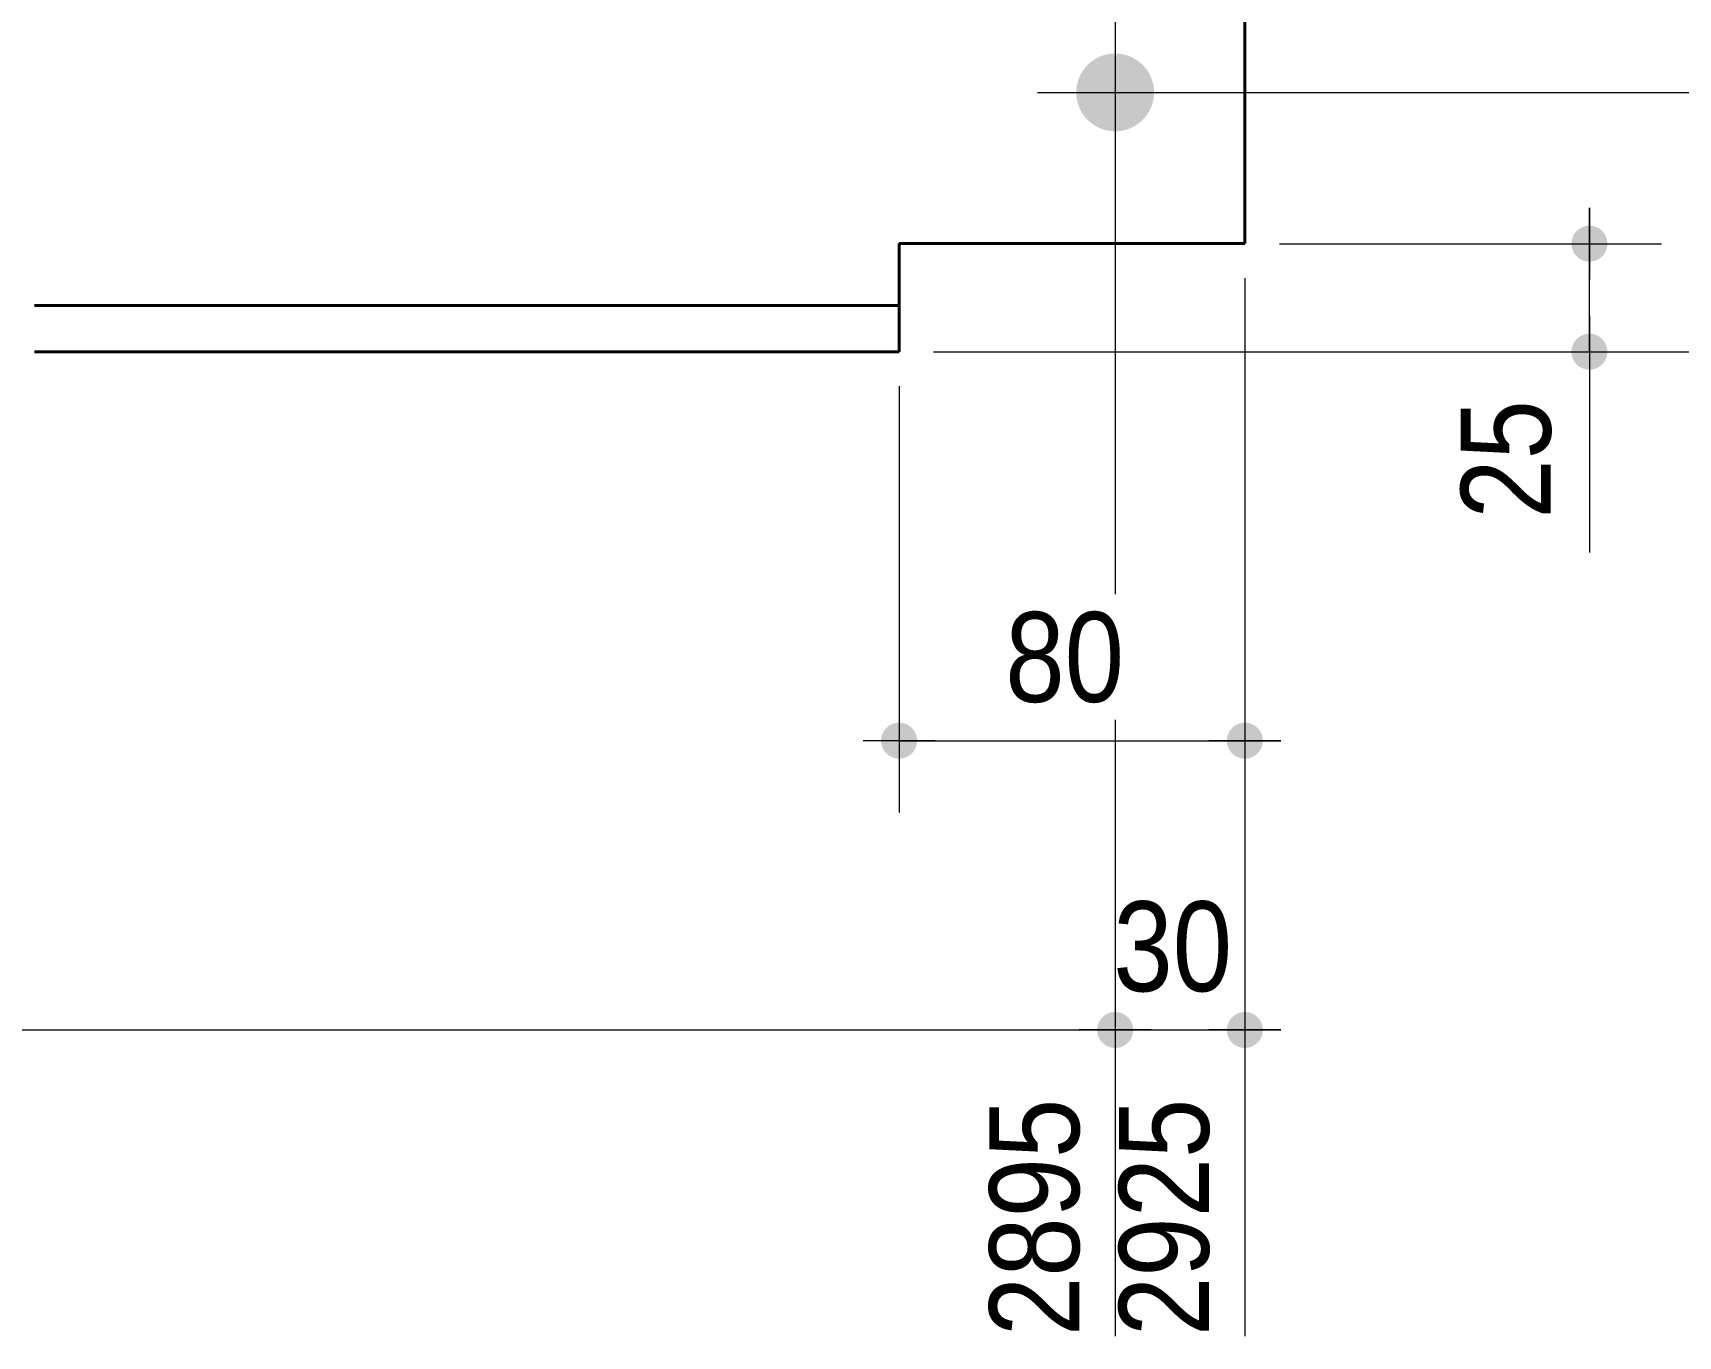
# Model space of a CAD drawing. Header units: millimetres. Extents: x 2 to 287, y 5 to 195.
# Drawn here: x 209.9 to 257.48, y 77.97 to 115.66 of the extents above; entities that cross this region are included whole.
import ezdxf

# ---------------------------------------------------------------- set-up
doc = ezdxf.new("R2010")
doc.units = ezdxf.units.MM
for name, color, linetype, lineweight in [('Boulon', 7, 'Continuous', 0), ('Cotation', 7, 'Continuous', 0), ('Piece', 2, 'Continuous', 0)]:
    doc.layers.add(name, color=color, linetype=linetype, lineweight=lineweight)
doc.styles.add('ARIAL', font='ARIAL.TTF')

# ---------------------------------------------------------------- blocks, each defined once
blk = doc.blocks.new('*A1')
at = {"layer": 'Boulon'}
for points in [[(240.078, 136.469), (240.079, 136.497), (240.081, 136.524), (240.083, 136.552), (240.086, 136.579), (240.09, 136.606), (240.094, 136.634), (240.099, 136.661), (240.105, 136.688), (240.112, 136.715), (240.119, 136.741), (240.126, 136.768), (240.135, 136.794), (240.144, 136.82), (240.153, 136.846), (240.163, 136.872), (240.174, 136.897), (240.186, 136.922), (240.198, 136.947), (240.211, 136.972), (240.224, 136.996), (240.238, 137.02), (240.252, 137.043), (240.267, 137.066), (240.283, 137.089), (240.299, 137.112), (240.316, 137.134), (240.333, 137.155), (240.351, 137.176), (240.369, 137.197), (240.388, 137.217), (240.407, 137.237), (240.427, 137.256), (240.447, 137.275), (240.468, 137.293), (240.489, 137.311), (240.511, 137.328), (240.533, 137.345), (240.555, 137.361), (240.578, 137.377), (240.601, 137.392), (240.624, 137.406), (240.648, 137.42), (240.672, 137.434), (240.697, 137.446), (240.722, 137.458), (240.747, 137.47), (240.772, 137.481), (240.798, 137.491), (240.824, 137.501), (240.85, 137.51), (240.876, 137.518), (240.903, 137.526), (240.929, 137.533), (240.956, 137.539), (240.983, 137.545), (241.01, 137.55), (241.038, 137.554), (241.065, 137.558), (241.093, 137.561), (241.12, 137.563), (241.148, 137.565), (241.175, 137.566), (241.203, 137.566), (241.23, 137.566), (241.258, 137.565), (241.286, 137.563), (241.313, 137.561), (241.341, 137.558), (241.368, 137.554), (241.395, 137.55), (241.422, 137.545), (241.449, 137.539), (241.476, 137.533), (241.503, 137.526), (241.529, 137.518), (241.556, 137.51), (241.582, 137.501), (241.608, 137.491), (241.633, 137.481), (241.659, 137.47), (241.684, 137.458), (241.709, 137.446), (241.733, 137.434), (241.757, 137.42), (241.781, 137.406), (241.805, 137.392), (241.828, 137.377), (241.851, 137.361), (241.873, 137.345), (241.895, 137.328), (241.916, 137.311), (241.938, 137.293), (241.958, 137.275), (241.979, 137.256), (241.998, 137.237), (242.018, 137.217), (242.036, 137.197), (242.055, 137.176), (242.072, 137.155), (242.09, 137.134), (242.106, 137.112), (242.123, 137.089), (242.138, 137.066), (242.153, 137.043), (242.168, 137.02), (242.182, 136.996), (242.195, 136.972), (242.208, 136.947), (242.22, 136.922), (242.231, 136.897), (242.242, 136.872), (242.252, 136.846), (242.262, 136.82), (242.271, 136.794), (242.279, 136.768), (242.287, 136.741), (242.294, 136.715), (242.3, 136.688), (242.306, 136.661), (242.311, 136.634), (242.316, 136.606), (242.319, 136.579), (242.322, 136.552), (242.325, 136.524), (242.326, 136.497), (242.327, 136.469), (242.328, 136.441), (242.327, 136.414), (242.326, 136.386), (242.325, 136.359), (242.322, 136.331), (242.319, 136.304), (242.316, 136.276), (242.311, 136.249), (242.306, 136.222), (242.3, 136.195), (242.294, 136.168), (242.287, 136.141), (242.279, 136.115), (242.271, 136.089), (242.262, 136.062), (242.252, 136.037), (242.242, 136.011), (242.231, 135.986), (242.22, 135.96), (242.208, 135.936), (242.195, 135.911), (242.182, 135.887), (242.168, 135.863), (242.153, 135.84), (242.138, 135.816), (242.123, 135.794), (242.106, 135.771), (242.09, 135.749), (242.072, 135.728), (242.055, 135.707), (242.036, 135.686), (242.018, 135.666), (241.998, 135.646), (241.979, 135.627), (241.958, 135.608), (241.938, 135.59), (241.916, 135.572), (241.895, 135.555), (241.873, 135.538), (241.851, 135.522), (241.828, 135.506), (241.805, 135.491), (241.781, 135.476), (241.757, 135.463), (241.733, 135.449), (241.709, 135.437), (241.684, 135.424), (241.659, 135.413), (241.633, 135.402), (241.608, 135.392), (241.582, 135.382), (241.556, 135.373), (241.529, 135.365), (241.503, 135.357), (241.476, 135.35), (241.449, 135.344), (241.422, 135.338), (241.395, 135.333), (241.368, 135.329), (241.341, 135.325), (241.313, 135.322), (241.286, 135.319), (241.258, 135.318), (241.23, 135.317), (241.203, 135.316), (241.175, 135.317), (241.148, 135.318), (241.12, 135.319), (241.093, 135.322), (241.065, 135.325), (241.038, 135.329), (241.01, 135.333), (240.983, 135.338), (240.956, 135.344), (240.929, 135.35), (240.903, 135.357), (240.876, 135.365), (240.85, 135.373), (240.824, 135.382), (240.798, 135.392), (240.772, 135.402), (240.747, 135.413), (240.722, 135.424), (240.697, 135.437), (240.672, 135.449), (240.648, 135.463), (240.624, 135.476), (240.601, 135.491), (240.578, 135.506), (240.555, 135.522), (240.533, 135.538), (240.511, 135.555), (240.489, 135.572), (240.468, 135.59), (240.447, 135.608), (240.427, 135.627), (240.407, 135.646), (240.388, 135.666), (240.369, 135.686), (240.351, 135.707), (240.333, 135.728), (240.316, 135.749), (240.299, 135.771), (240.283, 135.794), (240.267, 135.816), (240.252, 135.84), (240.238, 135.863), (240.224, 135.887), (240.211, 135.911), (240.198, 135.936), (240.186, 135.96), (240.174, 135.986), (240.163, 136.011), (240.153, 136.037), (240.144, 136.062), (240.135, 136.089), (240.126, 136.115), (240.119, 136.141), (240.112, 136.168), (240.105, 136.195), (240.099, 136.222), (240.094, 136.249), (240.09, 136.276), (240.086, 136.304), (240.083, 136.331), (240.081, 136.359), (240.079, 136.386), (240.078, 136.414), (240.078, 136.441)], [(240.078, 125.219), (240.079, 125.247), (240.081, 125.274), (240.083, 125.302), (240.086, 125.329), (240.09, 125.356), (240.094, 125.384), (240.099, 125.411), (240.105, 125.438), (240.112, 125.465), (240.119, 125.491), (240.126, 125.518), (240.135, 125.544), (240.144, 125.57), (240.153, 125.596), (240.163, 125.622), (240.174, 125.647), (240.186, 125.672), (240.198, 125.697), (240.211, 125.722), (240.224, 125.746), (240.238, 125.77), (240.252, 125.793), (240.267, 125.816), (240.283, 125.839), (240.299, 125.862), (240.316, 125.884), (240.333, 125.905), (240.351, 125.926), (240.369, 125.947), (240.388, 125.967), (240.407, 125.987), (240.427, 126.006), (240.447, 126.025), (240.468, 126.043), (240.489, 126.061), (240.511, 126.078), (240.533, 126.095), (240.555, 126.111), (240.578, 126.127), (240.601, 126.142), (240.624, 126.156), (240.648, 126.17), (240.672, 126.184), (240.697, 126.196), (240.722, 126.208), (240.747, 126.22), (240.772, 126.231), (240.798, 126.241), (240.824, 126.251), (240.85, 126.26), (240.876, 126.268), (240.903, 126.276), (240.929, 126.283), (240.956, 126.289), (240.983, 126.295), (241.01, 126.3), (241.038, 126.304), (241.065, 126.308), (241.093, 126.311), (241.12, 126.313), (241.148, 126.315), (241.175, 126.316), (241.203, 126.316), (241.23, 126.316), (241.258, 126.315), (241.286, 126.313), (241.313, 126.311), (241.341, 126.308), (241.368, 126.304), (241.395, 126.3), (241.422, 126.295), (241.449, 126.289), (241.476, 126.283), (241.503, 126.276), (241.529, 126.268), (241.556, 126.26), (241.582, 126.251), (241.608, 126.241), (241.633, 126.231), (241.659, 126.22), (241.684, 126.208), (241.709, 126.196), (241.733, 126.184), (241.757, 126.17), (241.781, 126.156), (241.805, 126.142), (241.828, 126.127), (241.851, 126.111), (241.873, 126.095), (241.895, 126.078), (241.916, 126.061), (241.938, 126.043), (241.958, 126.025), (241.979, 126.006), (241.998, 125.987), (242.018, 125.967), (242.036, 125.947), (242.055, 125.926), (242.072, 125.905), (242.09, 125.884), (242.106, 125.862), (242.123, 125.839), (242.138, 125.816), (242.153, 125.793), (242.168, 125.77), (242.182, 125.746), (242.195, 125.722), (242.208, 125.697), (242.22, 125.672), (242.231, 125.647), (242.242, 125.622), (242.252, 125.596), (242.262, 125.57), (242.271, 125.544), (242.279, 125.518), (242.287, 125.491), (242.294, 125.465), (242.3, 125.438), (242.306, 125.411), (242.311, 125.384), (242.316, 125.356), (242.319, 125.329), (242.322, 125.302), (242.325, 125.274), (242.326, 125.247), (242.327, 125.219), (242.328, 125.191), (242.327, 125.164), (242.326, 125.136), (242.325, 125.109), (242.322, 125.081), (242.319, 125.054), (242.316, 125.026), (242.311, 124.999), (242.306, 124.972), (242.3, 124.945), (242.294, 124.918), (242.287, 124.891), (242.279, 124.865), (242.271, 124.839), (242.262, 124.812), (242.252, 124.787), (242.242, 124.761), (242.231, 124.736), (242.22, 124.71), (242.208, 124.686), (242.195, 124.661), (242.182, 124.637), (242.168, 124.613), (242.153, 124.59), (242.138, 124.566), (242.123, 124.544), (242.106, 124.521), (242.09, 124.499), (242.072, 124.478), (242.055, 124.457), (242.036, 124.436), (242.018, 124.416), (241.998, 124.396), (241.979, 124.377), (241.958, 124.358), (241.938, 124.34), (241.916, 124.322), (241.895, 124.305), (241.873, 124.288), (241.851, 124.272), (241.828, 124.256), (241.805, 124.241), (241.781, 124.226), (241.757, 124.213), (241.733, 124.199), (241.709, 124.187), (241.684, 124.174), (241.659, 124.163), (241.633, 124.152), (241.608, 124.142), (241.582, 124.132), (241.556, 124.123), (241.529, 124.115), (241.503, 124.107), (241.476, 124.1), (241.449, 124.094), (241.422, 124.088), (241.395, 124.083), (241.368, 124.079), (241.341, 124.075), (241.313, 124.072), (241.286, 124.069), (241.258, 124.068), (241.23, 124.067), (241.203, 124.066), (241.175, 124.067), (241.148, 124.068), (241.12, 124.069), (241.093, 124.072), (241.065, 124.075), (241.038, 124.079), (241.01, 124.083), (240.983, 124.088), (240.956, 124.094), (240.929, 124.1), (240.903, 124.107), (240.876, 124.115), (240.85, 124.123), (240.824, 124.132), (240.798, 124.142), (240.772, 124.152), (240.747, 124.163), (240.722, 124.174), (240.697, 124.187), (240.672, 124.199), (240.648, 124.213), (240.624, 124.226), (240.601, 124.241), (240.578, 124.256), (240.555, 124.272), (240.533, 124.288), (240.511, 124.305), (240.489, 124.322), (240.468, 124.34), (240.447, 124.358), (240.427, 124.377), (240.407, 124.396), (240.388, 124.416), (240.369, 124.436), (240.351, 124.457), (240.333, 124.478), (240.316, 124.499), (240.299, 124.521), (240.283, 124.544), (240.267, 124.566), (240.252, 124.59), (240.238, 124.613), (240.224, 124.637), (240.211, 124.661), (240.198, 124.686), (240.186, 124.71), (240.174, 124.736), (240.163, 124.761), (240.153, 124.787), (240.144, 124.812), (240.135, 124.839), (240.126, 124.865), (240.119, 124.891), (240.112, 124.918), (240.105, 124.945), (240.099, 124.972), (240.094, 124.999), (240.09, 125.026), (240.086, 125.054), (240.083, 125.081), (240.081, 125.109), (240.079, 125.136), (240.078, 125.164), (240.078, 125.191)], [(240.078, 113.969), (240.079, 113.997), (240.081, 114.024), (240.083, 114.052), (240.086, 114.079), (240.09, 114.106), (240.094, 114.134), (240.099, 114.161), (240.105, 114.188), (240.112, 114.215), (240.119, 114.241), (240.126, 114.268), (240.135, 114.294), (240.144, 114.32), (240.153, 114.346), (240.163, 114.372), (240.174, 114.397), (240.186, 114.422), (240.198, 114.447), (240.211, 114.472), (240.224, 114.496), (240.238, 114.52), (240.252, 114.543), (240.267, 114.566), (240.283, 114.589), (240.299, 114.612), (240.316, 114.634), (240.333, 114.655), (240.351, 114.676), (240.369, 114.697), (240.388, 114.717), (240.407, 114.737), (240.427, 114.756), (240.447, 114.775), (240.468, 114.793), (240.489, 114.811), (240.511, 114.828), (240.533, 114.845), (240.555, 114.861), (240.578, 114.877), (240.601, 114.892), (240.624, 114.906), (240.648, 114.92), (240.672, 114.934), (240.697, 114.946), (240.722, 114.958), (240.747, 114.97), (240.772, 114.981), (240.798, 114.991), (240.824, 115.001), (240.85, 115.01), (240.876, 115.018), (240.903, 115.026), (240.929, 115.033), (240.956, 115.039), (240.983, 115.045), (241.01, 115.05), (241.038, 115.054), (241.065, 115.058), (241.093, 115.061), (241.12, 115.063), (241.148, 115.065), (241.175, 115.066), (241.203, 115.066), (241.23, 115.066), (241.258, 115.065), (241.286, 115.063), (241.313, 115.061), (241.341, 115.058), (241.368, 115.054), (241.395, 115.05), (241.422, 115.045), (241.449, 115.039), (241.476, 115.033), (241.503, 115.026), (241.529, 115.018), (241.556, 115.01), (241.582, 115.001), (241.608, 114.991), (241.633, 114.981), (241.659, 114.97), (241.684, 114.958), (241.709, 114.946), (241.733, 114.934), (241.757, 114.92), (241.781, 114.906), (241.805, 114.892), (241.828, 114.877), (241.851, 114.861), (241.873, 114.845), (241.895, 114.828), (241.916, 114.811), (241.938, 114.793), (241.958, 114.775), (241.979, 114.756), (241.998, 114.737), (242.018, 114.717), (242.036, 114.697), (242.055, 114.676), (242.072, 114.655), (242.09, 114.634), (242.106, 114.612), (242.123, 114.589), (242.138, 114.566), (242.153, 114.543), (242.168, 114.52), (242.182, 114.496), (242.195, 114.472), (242.208, 114.447), (242.22, 114.422), (242.231, 114.397), (242.242, 114.372), (242.252, 114.346), (242.262, 114.32), (242.271, 114.294), (242.279, 114.268), (242.287, 114.241), (242.294, 114.215), (242.3, 114.188), (242.306, 114.161), (242.311, 114.134), (242.316, 114.106), (242.319, 114.079), (242.322, 114.052), (242.325, 114.024), (242.326, 113.997), (242.327, 113.969), (242.328, 113.941), (242.327, 113.914), (242.326, 113.886), (242.325, 113.859), (242.322, 113.831), (242.319, 113.804), (242.316, 113.776), (242.311, 113.749), (242.306, 113.722), (242.3, 113.695), (242.294, 113.668), (242.287, 113.641), (242.279, 113.615), (242.271, 113.589), (242.262, 113.562), (242.252, 113.537), (242.242, 113.511), (242.231, 113.486), (242.22, 113.46), (242.208, 113.436), (242.195, 113.411), (242.182, 113.387), (242.168, 113.363), (242.153, 113.34), (242.138, 113.316), (242.123, 113.294), (242.106, 113.271), (242.09, 113.249), (242.072, 113.228), (242.055, 113.207), (242.036, 113.186), (242.018, 113.166), (241.998, 113.146), (241.979, 113.127), (241.958, 113.108), (241.938, 113.09), (241.916, 113.072), (241.895, 113.055), (241.873, 113.038), (241.851, 113.022), (241.828, 113.006), (241.805, 112.991), (241.781, 112.976), (241.757, 112.963), (241.733, 112.949), (241.709, 112.937), (241.684, 112.924), (241.659, 112.913), (241.633, 112.902), (241.608, 112.892), (241.582, 112.882), (241.556, 112.873), (241.529, 112.865), (241.503, 112.857), (241.476, 112.85), (241.449, 112.844), (241.422, 112.838), (241.395, 112.833), (241.368, 112.829), (241.341, 112.825), (241.313, 112.822), (241.286, 112.819), (241.258, 112.818), (241.23, 112.817), (241.203, 112.816), (241.175, 112.817), (241.148, 112.818), (241.12, 112.819), (241.093, 112.822), (241.065, 112.825), (241.038, 112.829), (241.01, 112.833), (240.983, 112.838), (240.956, 112.844), (240.929, 112.85), (240.903, 112.857), (240.876, 112.865), (240.85, 112.873), (240.824, 112.882), (240.798, 112.892), (240.772, 112.902), (240.747, 112.913), (240.722, 112.924), (240.697, 112.937), (240.672, 112.949), (240.648, 112.963), (240.624, 112.976), (240.601, 112.991), (240.578, 113.006), (240.555, 113.022), (240.533, 113.038), (240.511, 113.055), (240.489, 113.072), (240.468, 113.09), (240.447, 113.108), (240.427, 113.127), (240.407, 113.146), (240.388, 113.166), (240.369, 113.186), (240.351, 113.207), (240.333, 113.228), (240.316, 113.249), (240.299, 113.271), (240.283, 113.294), (240.267, 113.316), (240.252, 113.34), (240.238, 113.363), (240.224, 113.387), (240.211, 113.411), (240.198, 113.436), (240.186, 113.46), (240.174, 113.486), (240.163, 113.511), (240.153, 113.537), (240.144, 113.562), (240.135, 113.589), (240.126, 113.615), (240.119, 113.641), (240.112, 113.668), (240.105, 113.695), (240.099, 113.722), (240.094, 113.749), (240.09, 113.776), (240.086, 113.804), (240.083, 113.831), (240.081, 113.859), (240.079, 113.886), (240.078, 113.914), (240.078, 113.941)]]:
    blk.add_hatch(color=256, dxfattribs=at).paths.add_polyline_path(points, flags=17)
at = {"layer": 'Boulon', "linetype": 'Continuous', "lineweight": 0}
for p, q in [((241.203, 138.691), (241.203, 134.191)), ((238.953, 136.441), (243.453, 136.441)), ((241.203, 127.441), (241.203, 122.941)), ((238.953, 125.191), (243.453, 125.191)), ((241.203, 116.191), (241.203, 111.691)), ((238.953, 113.941), (243.453, 113.941))]:
    blk.add_line(p, q, dxfattribs=at)
blk = doc.blocks.new('*A7')
at = {"layer": 'Piece', "color": 2, "linetype": 'Continuous', "lineweight": 40}
for p, q in [((244.953113, 109.566419), (244.953113, 140.816419)), ((234.953036, 106.441419), (234.953036, 109.566419)), ((244.953113, 109.566419), (234.953036, 109.566419)), ((234.953036, 107.778919), (209.953036, 107.778919)), ((209.953036, 106.441419), (234.953036, 106.441419))]:
    blk.add_line(p, q, dxfattribs=at)
blk = doc.blocks.new('*A15')
at = {"layer": 'Cotation'}
blk.add_hatch(color=256, dxfattribs=at).paths.add_polyline_path([(241.177, 86.303), (241.152, 86.305), (241.127, 86.308), (241.101, 86.313), (241.077, 86.318), (241.052, 86.325), (241.028, 86.333), (241.004, 86.342), (240.981, 86.353), (240.958, 86.364), (240.936, 86.377), (240.914, 86.39), (240.893, 86.405), (240.873, 86.421), (240.854, 86.437), (240.835, 86.455), (240.818, 86.474), (240.801, 86.493), (240.785, 86.513), (240.771, 86.534), (240.757, 86.555), (240.744, 86.578), (240.733, 86.6), (240.722, 86.624), (240.713, 86.648), (240.705, 86.672), (240.698, 86.696), (240.693, 86.721), (240.689, 86.746), (240.685, 86.772), (240.684, 86.797), (240.683, 86.823), (240.684, 86.848), (240.685, 86.874), (240.689, 86.899), (240.693, 86.924), (240.698, 86.949), (240.705, 86.974), (240.713, 86.998), (240.722, 87.022), (240.733, 87.045), (240.744, 87.068), (240.757, 87.09), (240.771, 87.112), (240.785, 87.133), (240.801, 87.153), (240.818, 87.172), (240.835, 87.19), (240.854, 87.208), (240.873, 87.225), (240.893, 87.24), (240.914, 87.255), (240.936, 87.269), (240.958, 87.281), (240.981, 87.293), (241.004, 87.303), (241.028, 87.312), (241.052, 87.32), (241.077, 87.327), (241.101, 87.333), (241.127, 87.337), (241.152, 87.34), (241.177, 87.342), (241.203, 87.343), (241.228, 87.342), (241.254, 87.34), (241.279, 87.337), (241.304, 87.333), (241.329, 87.327), (241.354, 87.32), (241.378, 87.312), (241.402, 87.303), (241.425, 87.293), (241.448, 87.281), (241.47, 87.269), (241.492, 87.255), (241.513, 87.24), (241.533, 87.225), (241.552, 87.208), (241.571, 87.19), (241.588, 87.172), (241.605, 87.153), (241.621, 87.133), (241.635, 87.112), (241.649, 87.09), (241.662, 87.068), (241.673, 87.045), (241.683, 87.022), (241.693, 86.998), (241.701, 86.974), (241.707, 86.949), (241.713, 86.924), (241.717, 86.899), (241.72, 86.874), (241.722, 86.848), (241.723, 86.823), (241.722, 86.797), (241.72, 86.772), (241.717, 86.746), (241.713, 86.721), (241.707, 86.696), (241.701, 86.672), (241.693, 86.648), (241.683, 86.624), (241.673, 86.6), (241.662, 86.578), (241.649, 86.555), (241.635, 86.534), (241.621, 86.513), (241.605, 86.493), (241.588, 86.474), (241.571, 86.455), (241.552, 86.437), (241.533, 86.421), (241.513, 86.405), (241.492, 86.39), (241.47, 86.377), (241.448, 86.364), (241.425, 86.353), (241.402, 86.342), (241.378, 86.333), (241.354, 86.325), (241.329, 86.318), (241.304, 86.313), (241.279, 86.308), (241.254, 86.305), (241.228, 86.303), (241.203, 86.303)], flags=17)
at = {"layer": 'Cotation', "linetype": 'Continuous', "lineweight": 0}
for p, q in [((241.203, 112.941), (241.203, 99.431)), ((241.203, 95.791), (241.203, 91.063)), ((241.203, 87.423), (241.203, 86.203)), ((241.203, 87.423), (241.203, 86.203)), ((53.043, 86.823), (241.203, 86.823)), ((242.243, 86.823), (240.163, 86.823)), ((241.203, 86.823), (242.243, 86.823))]:
    blk.add_line(p, q, dxfattribs=at)
at = {"layer": 'Cotation'}
blk.add_point((241.203, 86.823), dxfattribs=at)
at = {"layer": 'Cotation', "style": 'ARIAL', "width": 0.85}
blk.add_text('2895', height=2.6, rotation=90.0002, dxfattribs=at).set_placement((240.163, 77.969))
blk = doc.blocks.new('*A16')
at = {"layer": 'Cotation'}
for points in [[(241.177, 86.303), (241.152, 86.305), (241.127, 86.308), (241.101, 86.313), (241.077, 86.318), (241.052, 86.325), (241.028, 86.333), (241.004, 86.342), (240.981, 86.353), (240.958, 86.364), (240.936, 86.377), (240.914, 86.39), (240.893, 86.405), (240.873, 86.421), (240.854, 86.437), (240.835, 86.455), (240.818, 86.474), (240.801, 86.493), (240.785, 86.513), (240.771, 86.534), (240.757, 86.555), (240.744, 86.578), (240.733, 86.6), (240.722, 86.624), (240.713, 86.648), (240.705, 86.672), (240.698, 86.696), (240.693, 86.721), (240.689, 86.746), (240.685, 86.772), (240.684, 86.797), (240.683, 86.823), (240.684, 86.848), (240.685, 86.874), (240.689, 86.899), (240.693, 86.924), (240.698, 86.949), (240.705, 86.974), (240.713, 86.998), (240.722, 87.022), (240.733, 87.045), (240.744, 87.068), (240.757, 87.09), (240.771, 87.112), (240.785, 87.133), (240.801, 87.153), (240.818, 87.172), (240.835, 87.19), (240.854, 87.208), (240.873, 87.225), (240.893, 87.24), (240.914, 87.255), (240.936, 87.269), (240.958, 87.281), (240.981, 87.293), (241.004, 87.303), (241.028, 87.312), (241.052, 87.32), (241.077, 87.327), (241.101, 87.333), (241.127, 87.337), (241.152, 87.34), (241.177, 87.342), (241.203, 87.343), (241.228, 87.342), (241.254, 87.34), (241.279, 87.337), (241.304, 87.333), (241.329, 87.327), (241.354, 87.32), (241.378, 87.312), (241.402, 87.303), (241.425, 87.293), (241.448, 87.281), (241.47, 87.269), (241.492, 87.255), (241.513, 87.24), (241.533, 87.225), (241.552, 87.208), (241.571, 87.19), (241.588, 87.172), (241.605, 87.153), (241.621, 87.133), (241.635, 87.112), (241.649, 87.09), (241.662, 87.068), (241.673, 87.045), (241.683, 87.022), (241.693, 86.998), (241.701, 86.974), (241.707, 86.949), (241.713, 86.924), (241.717, 86.899), (241.72, 86.874), (241.722, 86.848), (241.723, 86.823), (241.722, 86.797), (241.72, 86.772), (241.717, 86.746), (241.713, 86.721), (241.707, 86.696), (241.701, 86.672), (241.693, 86.648), (241.683, 86.624), (241.673, 86.6), (241.662, 86.578), (241.649, 86.555), (241.635, 86.534), (241.621, 86.513), (241.605, 86.493), (241.588, 86.474), (241.571, 86.455), (241.552, 86.437), (241.533, 86.421), (241.513, 86.405), (241.492, 86.39), (241.47, 86.377), (241.448, 86.364), (241.425, 86.353), (241.402, 86.342), (241.378, 86.333), (241.354, 86.325), (241.329, 86.318), (241.304, 86.313), (241.279, 86.308), (241.254, 86.305), (241.228, 86.303), (241.203, 86.303)], [(244.928, 86.303), (244.902, 86.305), (244.877, 86.308), (244.852, 86.313), (244.827, 86.318), (244.802, 86.325), (244.778, 86.333), (244.754, 86.342), (244.731, 86.353), (244.708, 86.364), (244.686, 86.377), (244.664, 86.39), (244.643, 86.405), (244.623, 86.421), (244.604, 86.437), (244.585, 86.455), (244.568, 86.474), (244.551, 86.493), (244.535, 86.513), (244.521, 86.534), (244.507, 86.555), (244.495, 86.578), (244.483, 86.6), (244.473, 86.624), (244.464, 86.648), (244.456, 86.672), (244.449, 86.696), (244.443, 86.721), (244.439, 86.746), (244.436, 86.772), (244.434, 86.797), (244.433, 86.823), (244.434, 86.848), (244.436, 86.874), (244.439, 86.899), (244.443, 86.924), (244.449, 86.949), (244.456, 86.974), (244.464, 86.998), (244.473, 87.022), (244.483, 87.045), (244.495, 87.068), (244.507, 87.09), (244.521, 87.112), (244.535, 87.133), (244.551, 87.153), (244.568, 87.172), (244.585, 87.19), (244.604, 87.208), (244.623, 87.225), (244.643, 87.24), (244.664, 87.255), (244.686, 87.269), (244.708, 87.281), (244.731, 87.293), (244.754, 87.303), (244.778, 87.312), (244.802, 87.32), (244.827, 87.327), (244.852, 87.333), (244.877, 87.337), (244.902, 87.34), (244.928, 87.342), (244.953, 87.343), (244.979, 87.342), (245.004, 87.34), (245.029, 87.337), (245.055, 87.333), (245.079, 87.327), (245.104, 87.32), (245.128, 87.312), (245.152, 87.303), (245.175, 87.293), (245.198, 87.281), (245.22, 87.269), (245.242, 87.255), (245.263, 87.24), (245.283, 87.225), (245.302, 87.208), (245.321, 87.19), (245.338, 87.172), (245.355, 87.153), (245.371, 87.133), (245.385, 87.112), (245.399, 87.09), (245.412, 87.068), (245.423, 87.045), (245.434, 87.022), (245.443, 86.998), (245.451, 86.974), (245.458, 86.949), (245.463, 86.924), (245.467, 86.899), (245.471, 86.874), (245.472, 86.848), (245.473, 86.823), (245.472, 86.797), (245.471, 86.772), (245.467, 86.746), (245.463, 86.721), (245.458, 86.696), (245.451, 86.672), (245.443, 86.648), (245.434, 86.624), (245.423, 86.6), (245.412, 86.578), (245.399, 86.555), (245.385, 86.534), (245.371, 86.513), (245.355, 86.493), (245.338, 86.474), (245.321, 86.455), (245.302, 86.437), (245.283, 86.421), (245.263, 86.405), (245.242, 86.39), (245.22, 86.377), (245.198, 86.364), (245.175, 86.353), (245.152, 86.342), (245.128, 86.333), (245.104, 86.325), (245.079, 86.318), (245.055, 86.313), (245.029, 86.308), (245.004, 86.305), (244.979, 86.303), (244.953, 86.303)]]:
    blk.add_hatch(color=256, dxfattribs=at).paths.add_polyline_path(points, flags=17)
at = {"layer": 'Cotation', "linetype": 'Continuous', "lineweight": 0}
for p, q in [((241.203, 112.941), (241.203, 99.431)), ((244.953, 108.566), (244.953, 77.969)), ((241.203, 95.791), (241.203, 77.969)), ((241.203, 87.863), (241.203, 85.783)), ((244.953, 87.863), (244.953, 85.783)), ((242.243, 86.823), (240.163, 86.823)), ((241.203, 86.823), (240.163, 86.823)), ((241.203, 86.823), (244.953, 86.823)), ((245.993, 86.823), (243.913, 86.823)), ((244.953, 86.823), (245.993, 86.823))]:
    blk.add_line(p, q, dxfattribs=at)
at = {"layer": 'Cotation'}
for p in [(241.203, 86.823), (244.953, 86.823)]:
    blk.add_point(p, dxfattribs=at)
at = {"layer": 'Cotation', "style": 'ARIAL', "width": 0.85}
blk.add_text('30', height=2.6, dxfattribs=at).set_placement((241.15, 87.943))
blk.add_text('2925', height=2.6, rotation=90.0002, dxfattribs=at).set_placement((243.913, 77.969))
blk = doc.blocks.new('*A18')
at = {"layer": 'Cotation'}
for points in [[(234.928, 94.672), (234.902, 94.674), (234.877, 94.677), (234.852, 94.681), (234.827, 94.687), (234.802, 94.694), (234.778, 94.702), (234.754, 94.711), (234.731, 94.721), (234.708, 94.733), (234.686, 94.745), (234.664, 94.759), (234.643, 94.774), (234.623, 94.789), (234.604, 94.806), (234.585, 94.824), (234.568, 94.842), (234.551, 94.862), (234.535, 94.882), (234.521, 94.903), (234.507, 94.924), (234.494, 94.946), (234.483, 94.969), (234.473, 94.992), (234.463, 95.016), (234.455, 95.04), (234.449, 95.065), (234.443, 95.09), (234.439, 95.115), (234.436, 95.14), (234.434, 95.166), (234.433, 95.191), (234.434, 95.217), (234.436, 95.242), (234.439, 95.268), (234.443, 95.293), (234.449, 95.318), (234.455, 95.342), (234.463, 95.367), (234.473, 95.39), (234.483, 95.414), (234.494, 95.437), (234.507, 95.459), (234.521, 95.48), (234.535, 95.501), (234.551, 95.521), (234.568, 95.541), (234.585, 95.559), (234.604, 95.577), (234.623, 95.593), (234.643, 95.609), (234.664, 95.624), (234.686, 95.637), (234.708, 95.65), (234.731, 95.661), (234.754, 95.672), (234.778, 95.681), (234.802, 95.689), (234.827, 95.696), (234.852, 95.701), (234.877, 95.706), (234.902, 95.709), (234.928, 95.711), (234.953, 95.711), (234.979, 95.711), (235.004, 95.709), (235.029, 95.706), (235.054, 95.701), (235.079, 95.696), (235.104, 95.689), (235.128, 95.681), (235.152, 95.672), (235.175, 95.661), (235.198, 95.65), (235.22, 95.637), (235.242, 95.624), (235.263, 95.609), (235.283, 95.593), (235.302, 95.577), (235.321, 95.559), (235.338, 95.541), (235.355, 95.521), (235.371, 95.501), (235.385, 95.48), (235.399, 95.459), (235.412, 95.437), (235.423, 95.414), (235.433, 95.39), (235.443, 95.367), (235.451, 95.342), (235.457, 95.318), (235.463, 95.293), (235.467, 95.268), (235.471, 95.242), (235.472, 95.217), (235.473, 95.191), (235.472, 95.166), (235.471, 95.14), (235.467, 95.115), (235.463, 95.09), (235.457, 95.065), (235.451, 95.04), (235.443, 95.016), (235.433, 94.992), (235.423, 94.969), (235.412, 94.946), (235.399, 94.924), (235.385, 94.903), (235.371, 94.882), (235.355, 94.862), (235.338, 94.842), (235.321, 94.824), (235.302, 94.806), (235.283, 94.789), (235.263, 94.774), (235.242, 94.759), (235.22, 94.745), (235.198, 94.733), (235.175, 94.721), (235.152, 94.711), (235.128, 94.702), (235.104, 94.694), (235.079, 94.687), (235.054, 94.681), (235.029, 94.677), (235.004, 94.674), (234.979, 94.672), (234.953, 94.671)], [(244.928, 94.672), (244.902, 94.674), (244.877, 94.677), (244.852, 94.681), (244.827, 94.687), (244.802, 94.694), (244.778, 94.702), (244.754, 94.711), (244.731, 94.721), (244.708, 94.733), (244.686, 94.745), (244.664, 94.759), (244.643, 94.774), (244.623, 94.789), (244.604, 94.806), (244.585, 94.824), (244.568, 94.842), (244.551, 94.862), (244.535, 94.882), (244.521, 94.903), (244.507, 94.924), (244.495, 94.946), (244.483, 94.969), (244.473, 94.992), (244.464, 95.016), (244.456, 95.04), (244.449, 95.065), (244.443, 95.09), (244.439, 95.115), (244.436, 95.14), (244.434, 95.166), (244.433, 95.191), (244.434, 95.217), (244.436, 95.242), (244.439, 95.268), (244.443, 95.293), (244.449, 95.318), (244.456, 95.342), (244.464, 95.367), (244.473, 95.39), (244.483, 95.414), (244.495, 95.437), (244.507, 95.459), (244.521, 95.48), (244.535, 95.501), (244.551, 95.521), (244.568, 95.541), (244.585, 95.559), (244.604, 95.577), (244.623, 95.593), (244.643, 95.609), (244.664, 95.624), (244.686, 95.637), (244.708, 95.65), (244.731, 95.661), (244.754, 95.672), (244.778, 95.681), (244.802, 95.689), (244.827, 95.696), (244.852, 95.701), (244.877, 95.706), (244.902, 95.709), (244.928, 95.711), (244.953, 95.711), (244.979, 95.711), (245.004, 95.709), (245.029, 95.706), (245.055, 95.701), (245.079, 95.696), (245.104, 95.689), (245.128, 95.681), (245.152, 95.672), (245.175, 95.661), (245.198, 95.65), (245.22, 95.637), (245.242, 95.624), (245.263, 95.609), (245.283, 95.593), (245.302, 95.577), (245.321, 95.559), (245.338, 95.541), (245.355, 95.521), (245.371, 95.501), (245.385, 95.48), (245.399, 95.459), (245.412, 95.437), (245.423, 95.414), (245.434, 95.39), (245.443, 95.367), (245.451, 95.342), (245.458, 95.318), (245.463, 95.293), (245.467, 95.268), (245.471, 95.242), (245.472, 95.217), (245.473, 95.191), (245.472, 95.166), (245.471, 95.14), (245.467, 95.115), (245.463, 95.09), (245.458, 95.065), (245.451, 95.04), (245.443, 95.016), (245.434, 94.992), (245.423, 94.969), (245.412, 94.946), (245.399, 94.924), (245.385, 94.903), (245.371, 94.882), (245.355, 94.862), (245.338, 94.842), (245.321, 94.824), (245.302, 94.806), (245.283, 94.789), (245.263, 94.774), (245.242, 94.759), (245.22, 94.745), (245.198, 94.733), (245.175, 94.721), (245.152, 94.711), (245.128, 94.702), (245.104, 94.694), (245.079, 94.687), (245.055, 94.681), (245.029, 94.677), (245.004, 94.674), (244.979, 94.672), (244.953, 94.671)]]:
    blk.add_hatch(color=256, dxfattribs=at).paths.add_polyline_path(points, flags=17)
at = {"layer": 'Cotation', "linetype": 'Continuous', "lineweight": 0}
for p, q in [((244.953, 108.566), (244.953, 93.111)), ((234.953, 105.441), (234.953, 93.111)), ((234.953, 96.231), (234.953, 94.151)), ((244.953, 96.231), (244.953, 94.151)), ((235.993, 95.191), (233.913, 95.191)), ((234.953, 95.191), (233.913, 95.191)), ((234.953, 95.191), (244.953, 95.191)), ((245.993, 95.191), (243.913, 95.191)), ((244.953, 95.191), (245.993, 95.191))]:
    blk.add_line(p, q, dxfattribs=at)
at = {"layer": 'Cotation'}
for p in [(234.953, 95.191), (244.953, 95.191)]:
    blk.add_point(p, dxfattribs=at)
at = {"layer": 'Cotation', "style": 'ARIAL', "width": 0.85}
blk.add_text('80', height=2.6, dxfattribs=at).set_placement((238.025, 96.311))
blk = doc.blocks.new('*A31')
at = {"layer": 'Cotation'}
for points in [[(254.893, 109.047), (254.868, 109.049), (254.842, 109.052), (254.817, 109.056), (254.792, 109.062), (254.768, 109.069), (254.743, 109.077), (254.72, 109.086), (254.696, 109.096), (254.673, 109.108), (254.651, 109.12), (254.63, 109.134), (254.609, 109.149), (254.589, 109.164), (254.569, 109.181), (254.551, 109.199), (254.533, 109.217), (254.517, 109.237), (254.501, 109.257), (254.486, 109.278), (254.473, 109.299), (254.46, 109.321), (254.449, 109.344), (254.438, 109.367), (254.429, 109.391), (254.421, 109.415), (254.414, 109.44), (254.409, 109.465), (254.404, 109.49), (254.401, 109.515), (254.399, 109.541), (254.399, 109.566), (254.399, 109.592), (254.401, 109.617), (254.404, 109.643), (254.409, 109.668), (254.414, 109.693), (254.421, 109.717), (254.429, 109.742), (254.438, 109.765), (254.449, 109.789), (254.46, 109.812), (254.473, 109.834), (254.486, 109.855), (254.501, 109.876), (254.517, 109.896), (254.533, 109.916), (254.551, 109.934), (254.569, 109.952), (254.589, 109.968), (254.609, 109.984), (254.63, 109.999), (254.651, 110.012), (254.673, 110.025), (254.696, 110.036), (254.72, 110.047), (254.743, 110.056), (254.768, 110.064), (254.792, 110.071), (254.817, 110.076), (254.842, 110.081), (254.868, 110.084), (254.893, 110.086), (254.919, 110.086), (254.944, 110.086), (254.97, 110.084), (254.995, 110.081), (255.02, 110.076), (255.045, 110.071), (255.07, 110.064), (255.094, 110.056), (255.118, 110.047), (255.141, 110.036), (255.164, 110.025), (255.186, 110.012), (255.207, 109.999), (255.228, 109.984), (255.248, 109.968), (255.268, 109.952), (255.286, 109.934), (255.304, 109.916), (255.321, 109.896), (255.336, 109.876), (255.351, 109.855), (255.365, 109.834), (255.377, 109.812), (255.389, 109.789), (255.399, 109.765), (255.408, 109.742), (255.416, 109.717), (255.423, 109.693), (255.429, 109.668), (255.433, 109.643), (255.436, 109.617), (255.438, 109.592), (255.439, 109.566), (255.438, 109.541), (255.436, 109.515), (255.433, 109.49), (255.429, 109.465), (255.423, 109.44), (255.416, 109.415), (255.408, 109.391), (255.399, 109.367), (255.389, 109.344), (255.377, 109.321), (255.365, 109.299), (255.351, 109.278), (255.336, 109.257), (255.321, 109.237), (255.304, 109.217), (255.286, 109.199), (255.268, 109.181), (255.248, 109.164), (255.228, 109.149), (255.207, 109.134), (255.186, 109.12), (255.164, 109.108), (255.141, 109.096), (255.118, 109.086), (255.094, 109.077), (255.07, 109.069), (255.045, 109.062), (255.02, 109.056), (254.995, 109.052), (254.97, 109.049), (254.944, 109.047), (254.919, 109.046)], [(254.893, 105.922), (254.868, 105.924), (254.842, 105.927), (254.817, 105.931), (254.792, 105.937), (254.768, 105.944), (254.743, 105.952), (254.72, 105.961), (254.696, 105.971), (254.673, 105.983), (254.651, 105.995), (254.63, 106.009), (254.609, 106.024), (254.589, 106.039), (254.569, 106.056), (254.551, 106.074), (254.533, 106.092), (254.517, 106.112), (254.501, 106.132), (254.486, 106.153), (254.473, 106.174), (254.46, 106.196), (254.449, 106.219), (254.438, 106.242), (254.429, 106.266), (254.421, 106.29), (254.414, 106.315), (254.409, 106.34), (254.404, 106.365), (254.401, 106.39), (254.399, 106.416), (254.399, 106.441), (254.399, 106.467), (254.401, 106.492), (254.404, 106.518), (254.409, 106.543), (254.414, 106.568), (254.421, 106.592), (254.429, 106.617), (254.438, 106.64), (254.449, 106.664), (254.46, 106.687), (254.473, 106.709), (254.486, 106.73), (254.501, 106.751), (254.517, 106.771), (254.533, 106.791), (254.551, 106.809), (254.569, 106.827), (254.589, 106.843), (254.609, 106.859), (254.63, 106.874), (254.651, 106.887), (254.673, 106.9), (254.696, 106.911), (254.72, 106.922), (254.743, 106.931), (254.768, 106.939), (254.792, 106.946), (254.817, 106.951), (254.842, 106.956), (254.868, 106.959), (254.893, 106.961), (254.919, 106.961), (254.944, 106.961), (254.97, 106.959), (254.995, 106.956), (255.02, 106.951), (255.045, 106.946), (255.07, 106.939), (255.094, 106.931), (255.118, 106.922), (255.141, 106.911), (255.164, 106.9), (255.186, 106.887), (255.207, 106.874), (255.228, 106.859), (255.248, 106.843), (255.268, 106.827), (255.286, 106.809), (255.304, 106.791), (255.321, 106.771), (255.336, 106.751), (255.351, 106.73), (255.365, 106.709), (255.377, 106.687), (255.389, 106.664), (255.399, 106.64), (255.408, 106.617), (255.416, 106.592), (255.423, 106.568), (255.429, 106.543), (255.433, 106.518), (255.436, 106.492), (255.438, 106.467), (255.439, 106.441), (255.438, 106.416), (255.436, 106.39), (255.433, 106.365), (255.429, 106.34), (255.423, 106.315), (255.416, 106.29), (255.408, 106.266), (255.399, 106.242), (255.389, 106.219), (255.377, 106.196), (255.365, 106.174), (255.351, 106.153), (255.336, 106.132), (255.321, 106.112), (255.304, 106.092), (255.286, 106.074), (255.268, 106.056), (255.248, 106.039), (255.228, 106.024), (255.207, 106.009), (255.186, 105.995), (255.164, 105.983), (255.141, 105.971), (255.118, 105.961), (255.094, 105.952), (255.07, 105.944), (255.045, 105.937), (255.02, 105.931), (254.995, 105.927), (254.97, 105.924), (254.944, 105.922), (254.919, 105.921)]]:
    blk.add_hatch(color=256, dxfattribs=at).paths.add_polyline_path(points, flags=17)
at = {"layer": 'Cotation', "linetype": 'Continuous', "lineweight": 0}
for p, q in [((254.919, 110.606), (254.919, 108.526)), ((254.919, 109.566), (254.919, 110.606)), ((245.953, 109.566), (256.999, 109.566)), ((253.879, 109.566), (255.959, 109.566)), ((254.919, 106.441), (254.919, 109.566)), ((254.919, 107.481), (254.919, 105.401)), ((235.953, 106.441), (256.999, 106.441)), ((253.879, 106.441), (255.959, 106.441)), ((254.919, 106.441), (254.919, 100.635)), ((254.919, 106.441), (254.919, 100.635))]:
    blk.add_line(p, q, dxfattribs=at)
at = {"layer": 'Cotation'}
for p in [(254.919, 109.566), (254.919, 106.441)]:
    blk.add_point(p, dxfattribs=at)
at = {"layer": 'Cotation', "style": 'ARIAL', "width": 0.85}
blk.add_text('25', height=2.6, rotation=90.0002, dxfattribs=at).set_placement((253.799, 101.61))
blk = doc.blocks.new('*A37')
at = {"layer": 'Cotation'}
for points in [[(263.828, 113.422), (263.802, 113.424), (263.777, 113.427), (263.752, 113.431), (263.727, 113.437), (263.702, 113.444), (263.678, 113.452), (263.654, 113.461), (263.631, 113.471), (263.608, 113.483), (263.586, 113.495), (263.564, 113.509), (263.543, 113.524), (263.523, 113.539), (263.504, 113.556), (263.485, 113.574), (263.468, 113.592), (263.451, 113.612), (263.435, 113.632), (263.421, 113.653), (263.407, 113.674), (263.394, 113.696), (263.383, 113.719), (263.373, 113.742), (263.363, 113.766), (263.355, 113.79), (263.349, 113.815), (263.343, 113.84), (263.339, 113.865), (263.336, 113.89), (263.334, 113.916), (263.333, 113.941), (263.334, 113.967), (263.336, 113.992), (263.339, 114.018), (263.343, 114.043), (263.349, 114.068), (263.355, 114.092), (263.363, 114.117), (263.373, 114.14), (263.383, 114.164), (263.394, 114.187), (263.407, 114.209), (263.421, 114.23), (263.435, 114.251), (263.451, 114.271), (263.468, 114.291), (263.485, 114.309), (263.504, 114.327), (263.523, 114.343), (263.543, 114.359), (263.564, 114.374), (263.586, 114.387), (263.608, 114.4), (263.631, 114.411), (263.654, 114.422), (263.678, 114.431), (263.702, 114.439), (263.727, 114.446), (263.752, 114.451), (263.777, 114.456), (263.802, 114.459), (263.828, 114.461), (263.853, 114.461), (263.879, 114.461), (263.904, 114.459), (263.929, 114.456), (263.954, 114.451), (263.979, 114.446), (264.004, 114.439), (264.028, 114.431), (264.052, 114.422), (264.075, 114.411), (264.098, 114.4), (264.12, 114.387), (264.142, 114.374), (264.163, 114.359), (264.183, 114.343), (264.202, 114.327), (264.221, 114.309), (264.238, 114.291), (264.255, 114.271), (264.271, 114.251), (264.285, 114.23), (264.299, 114.209), (264.312, 114.187), (264.323, 114.164), (264.333, 114.14), (264.343, 114.117), (264.351, 114.092), (264.357, 114.068), (264.363, 114.043), (264.367, 114.018), (264.371, 113.992), (264.372, 113.967), (264.373, 113.941), (264.372, 113.916), (264.371, 113.89), (264.367, 113.865), (264.363, 113.84), (264.357, 113.815), (264.351, 113.79), (264.343, 113.766), (264.333, 113.742), (264.323, 113.719), (264.312, 113.696), (264.299, 113.674), (264.285, 113.653), (264.271, 113.632), (264.255, 113.612), (264.238, 113.592), (264.221, 113.574), (264.202, 113.556), (264.183, 113.539), (264.163, 113.524), (264.142, 113.509), (264.12, 113.495), (264.098, 113.483), (264.075, 113.471), (264.052, 113.461), (264.028, 113.452), (264.004, 113.444), (263.979, 113.437), (263.954, 113.431), (263.929, 113.427), (263.904, 113.424), (263.879, 113.422), (263.853, 113.421)], [(263.828, 105.922), (263.802, 105.924), (263.777, 105.927), (263.752, 105.931), (263.727, 105.937), (263.702, 105.944), (263.678, 105.952), (263.654, 105.961), (263.631, 105.971), (263.608, 105.983), (263.586, 105.995), (263.564, 106.009), (263.543, 106.024), (263.523, 106.039), (263.504, 106.056), (263.485, 106.074), (263.468, 106.092), (263.451, 106.112), (263.435, 106.132), (263.421, 106.153), (263.407, 106.174), (263.394, 106.196), (263.383, 106.219), (263.373, 106.242), (263.363, 106.266), (263.355, 106.29), (263.349, 106.315), (263.343, 106.34), (263.339, 106.365), (263.336, 106.39), (263.334, 106.416), (263.333, 106.441), (263.334, 106.467), (263.336, 106.492), (263.339, 106.518), (263.343, 106.543), (263.349, 106.568), (263.355, 106.592), (263.363, 106.617), (263.373, 106.64), (263.383, 106.664), (263.394, 106.687), (263.407, 106.709), (263.421, 106.73), (263.435, 106.751), (263.451, 106.771), (263.468, 106.791), (263.485, 106.809), (263.504, 106.827), (263.523, 106.843), (263.543, 106.859), (263.564, 106.874), (263.586, 106.887), (263.608, 106.9), (263.631, 106.911), (263.654, 106.922), (263.678, 106.931), (263.702, 106.939), (263.727, 106.946), (263.752, 106.951), (263.777, 106.956), (263.802, 106.959), (263.828, 106.961), (263.853, 106.961), (263.879, 106.961), (263.904, 106.959), (263.929, 106.956), (263.954, 106.951), (263.979, 106.946), (264.004, 106.939), (264.028, 106.931), (264.052, 106.922), (264.075, 106.911), (264.098, 106.9), (264.12, 106.887), (264.142, 106.874), (264.163, 106.859), (264.183, 106.843), (264.202, 106.827), (264.221, 106.809), (264.238, 106.791), (264.255, 106.771), (264.271, 106.751), (264.285, 106.73), (264.299, 106.709), (264.312, 106.687), (264.323, 106.664), (264.333, 106.64), (264.343, 106.617), (264.351, 106.592), (264.357, 106.568), (264.363, 106.543), (264.367, 106.518), (264.371, 106.492), (264.372, 106.467), (264.373, 106.441), (264.372, 106.416), (264.371, 106.39), (264.367, 106.365), (264.363, 106.34), (264.357, 106.315), (264.351, 106.29), (264.343, 106.266), (264.333, 106.242), (264.323, 106.219), (264.312, 106.196), (264.299, 106.174), (264.285, 106.153), (264.271, 106.132), (264.255, 106.112), (264.238, 106.092), (264.221, 106.074), (264.202, 106.056), (264.183, 106.039), (264.163, 106.024), (264.142, 106.009), (264.12, 105.995), (264.098, 105.983), (264.075, 105.971), (264.052, 105.961), (264.028, 105.952), (264.004, 105.944), (263.979, 105.937), (263.954, 105.931), (263.929, 105.927), (263.904, 105.924), (263.879, 105.922), (263.853, 105.921)]]:
    blk.add_hatch(color=256, dxfattribs=at).paths.add_polyline_path(points, flags=17)
at = {"layer": 'Cotation', "linetype": 'Continuous', "lineweight": 0}
for p, q in [((263.853, 114.981), (263.853, 112.901)), ((263.853, 113.941), (263.853, 114.981)), ((242.203, 113.941), (265.933, 113.941)), ((262.813, 113.941), (264.893, 113.941)), ((263.853, 106.441), (263.853, 113.941)), ((263.853, 107.481), (263.853, 105.401)), ((235.953, 106.441), (265.933, 106.441)), ((262.813, 106.441), (264.893, 106.441)), ((263.853, 106.441), (263.853, 105.401))]:
    blk.add_line(p, q, dxfattribs=at)
at = {"layer": 'Cotation'}
for p in [(263.853, 113.941), (263.853, 106.441)]:
    blk.add_point(p, dxfattribs=at)
at = {"layer": 'Cotation', "style": 'ARIAL', "width": 0.85}
blk.add_text('60', height=2.6, rotation=90.0002, dxfattribs=at).set_placement((262.733, 108.263))
blk = doc.blocks.new('*A38')
at = {"layer": 'Cotation'}
for points in [[(263.828, 124.672), (263.802, 124.674), (263.777, 124.677), (263.752, 124.681), (263.727, 124.687), (263.702, 124.694), (263.678, 124.702), (263.654, 124.711), (263.631, 124.721), (263.608, 124.733), (263.586, 124.745), (263.564, 124.759), (263.543, 124.774), (263.523, 124.789), (263.504, 124.806), (263.485, 124.824), (263.468, 124.842), (263.451, 124.862), (263.435, 124.882), (263.421, 124.903), (263.407, 124.924), (263.394, 124.946), (263.383, 124.969), (263.373, 124.992), (263.363, 125.016), (263.355, 125.04), (263.349, 125.065), (263.343, 125.09), (263.339, 125.115), (263.336, 125.14), (263.334, 125.166), (263.333, 125.191), (263.334, 125.217), (263.336, 125.242), (263.339, 125.268), (263.343, 125.293), (263.349, 125.318), (263.355, 125.342), (263.363, 125.367), (263.373, 125.39), (263.383, 125.414), (263.394, 125.437), (263.407, 125.459), (263.421, 125.48), (263.435, 125.501), (263.451, 125.521), (263.468, 125.541), (263.485, 125.559), (263.504, 125.577), (263.523, 125.593), (263.543, 125.609), (263.564, 125.624), (263.586, 125.637), (263.608, 125.65), (263.631, 125.661), (263.654, 125.672), (263.678, 125.681), (263.702, 125.689), (263.727, 125.696), (263.752, 125.701), (263.777, 125.706), (263.802, 125.709), (263.828, 125.711), (263.853, 125.711), (263.879, 125.711), (263.904, 125.709), (263.929, 125.706), (263.954, 125.701), (263.979, 125.696), (264.004, 125.689), (264.028, 125.681), (264.052, 125.672), (264.075, 125.661), (264.098, 125.65), (264.12, 125.637), (264.142, 125.624), (264.163, 125.609), (264.183, 125.593), (264.202, 125.577), (264.221, 125.559), (264.238, 125.541), (264.255, 125.521), (264.271, 125.501), (264.285, 125.48), (264.299, 125.459), (264.312, 125.437), (264.323, 125.414), (264.333, 125.39), (264.343, 125.367), (264.351, 125.342), (264.357, 125.318), (264.363, 125.293), (264.367, 125.268), (264.371, 125.242), (264.372, 125.217), (264.373, 125.191), (264.372, 125.166), (264.371, 125.14), (264.367, 125.115), (264.363, 125.09), (264.357, 125.065), (264.351, 125.04), (264.343, 125.016), (264.333, 124.992), (264.323, 124.969), (264.312, 124.946), (264.299, 124.924), (264.285, 124.903), (264.271, 124.882), (264.255, 124.862), (264.238, 124.842), (264.221, 124.824), (264.202, 124.806), (264.183, 124.789), (264.163, 124.774), (264.142, 124.759), (264.12, 124.745), (264.098, 124.733), (264.075, 124.721), (264.052, 124.711), (264.028, 124.702), (264.004, 124.694), (263.979, 124.687), (263.954, 124.681), (263.929, 124.677), (263.904, 124.674), (263.879, 124.672), (263.853, 124.671)], [(263.828, 113.422), (263.802, 113.424), (263.777, 113.427), (263.752, 113.431), (263.727, 113.437), (263.702, 113.444), (263.678, 113.452), (263.654, 113.461), (263.631, 113.471), (263.608, 113.483), (263.586, 113.495), (263.564, 113.509), (263.543, 113.524), (263.523, 113.539), (263.504, 113.556), (263.485, 113.574), (263.468, 113.592), (263.451, 113.612), (263.435, 113.632), (263.421, 113.653), (263.407, 113.674), (263.394, 113.696), (263.383, 113.719), (263.373, 113.742), (263.363, 113.766), (263.355, 113.79), (263.349, 113.815), (263.343, 113.84), (263.339, 113.865), (263.336, 113.89), (263.334, 113.916), (263.333, 113.941), (263.334, 113.967), (263.336, 113.992), (263.339, 114.018), (263.343, 114.043), (263.349, 114.068), (263.355, 114.092), (263.363, 114.117), (263.373, 114.14), (263.383, 114.164), (263.394, 114.187), (263.407, 114.209), (263.421, 114.23), (263.435, 114.251), (263.451, 114.271), (263.468, 114.291), (263.485, 114.309), (263.504, 114.327), (263.523, 114.343), (263.543, 114.359), (263.564, 114.374), (263.586, 114.387), (263.608, 114.4), (263.631, 114.411), (263.654, 114.422), (263.678, 114.431), (263.702, 114.439), (263.727, 114.446), (263.752, 114.451), (263.777, 114.456), (263.802, 114.459), (263.828, 114.461), (263.853, 114.461), (263.879, 114.461), (263.904, 114.459), (263.929, 114.456), (263.954, 114.451), (263.979, 114.446), (264.004, 114.439), (264.028, 114.431), (264.052, 114.422), (264.075, 114.411), (264.098, 114.4), (264.12, 114.387), (264.142, 114.374), (264.163, 114.359), (264.183, 114.343), (264.202, 114.327), (264.221, 114.309), (264.238, 114.291), (264.255, 114.271), (264.271, 114.251), (264.285, 114.23), (264.299, 114.209), (264.312, 114.187), (264.323, 114.164), (264.333, 114.14), (264.343, 114.117), (264.351, 114.092), (264.357, 114.068), (264.363, 114.043), (264.367, 114.018), (264.371, 113.992), (264.372, 113.967), (264.373, 113.941), (264.372, 113.916), (264.371, 113.89), (264.367, 113.865), (264.363, 113.84), (264.357, 113.815), (264.351, 113.79), (264.343, 113.766), (264.333, 113.742), (264.323, 113.719), (264.312, 113.696), (264.299, 113.674), (264.285, 113.653), (264.271, 113.632), (264.255, 113.612), (264.238, 113.592), (264.221, 113.574), (264.202, 113.556), (264.183, 113.539), (264.163, 113.524), (264.142, 113.509), (264.12, 113.495), (264.098, 113.483), (264.075, 113.471), (264.052, 113.461), (264.028, 113.452), (264.004, 113.444), (263.979, 113.437), (263.954, 113.431), (263.929, 113.427), (263.904, 113.424), (263.879, 113.422), (263.853, 113.421)]]:
    blk.add_hatch(color=256, dxfattribs=at).paths.add_polyline_path(points, flags=17)
at = {"layer": 'Cotation', "linetype": 'Continuous', "lineweight": 0}
for p, q in [((263.853, 126.231), (263.853, 124.151)), ((263.853, 125.191), (263.853, 126.231)), ((242.203, 125.191), (265.933, 125.191)), ((262.813, 125.191), (264.893, 125.191)), ((263.853, 113.941), (263.853, 125.191)), ((263.853, 114.981), (263.853, 112.901)), ((242.203, 113.941), (265.933, 113.941)), ((262.813, 113.941), (264.893, 113.941)), ((263.853, 113.941), (263.853, 112.901))]:
    blk.add_line(p, q, dxfattribs=at)
at = {"layer": 'Cotation'}
for p in [(263.853, 125.191), (263.853, 113.941)]:
    blk.add_point(p, dxfattribs=at)
at = {"layer": 'Cotation', "style": 'ARIAL', "width": 0.85}
blk.add_text('90', height=2.6, rotation=90.0002, dxfattribs=at).set_placement((262.733, 117.638))

msp = doc.modelspace()

# ---------------------------------------------------------------- block references
at = {"lineweight": 0}
for name in ['*A7', '*A1', '*A38', '*A37', '*A15', '*A16', '*A31', '*A18']:
    msp.add_blockref(name, (0, 0), dxfattribs=at)

doc.saveas('drawing.dxf')
